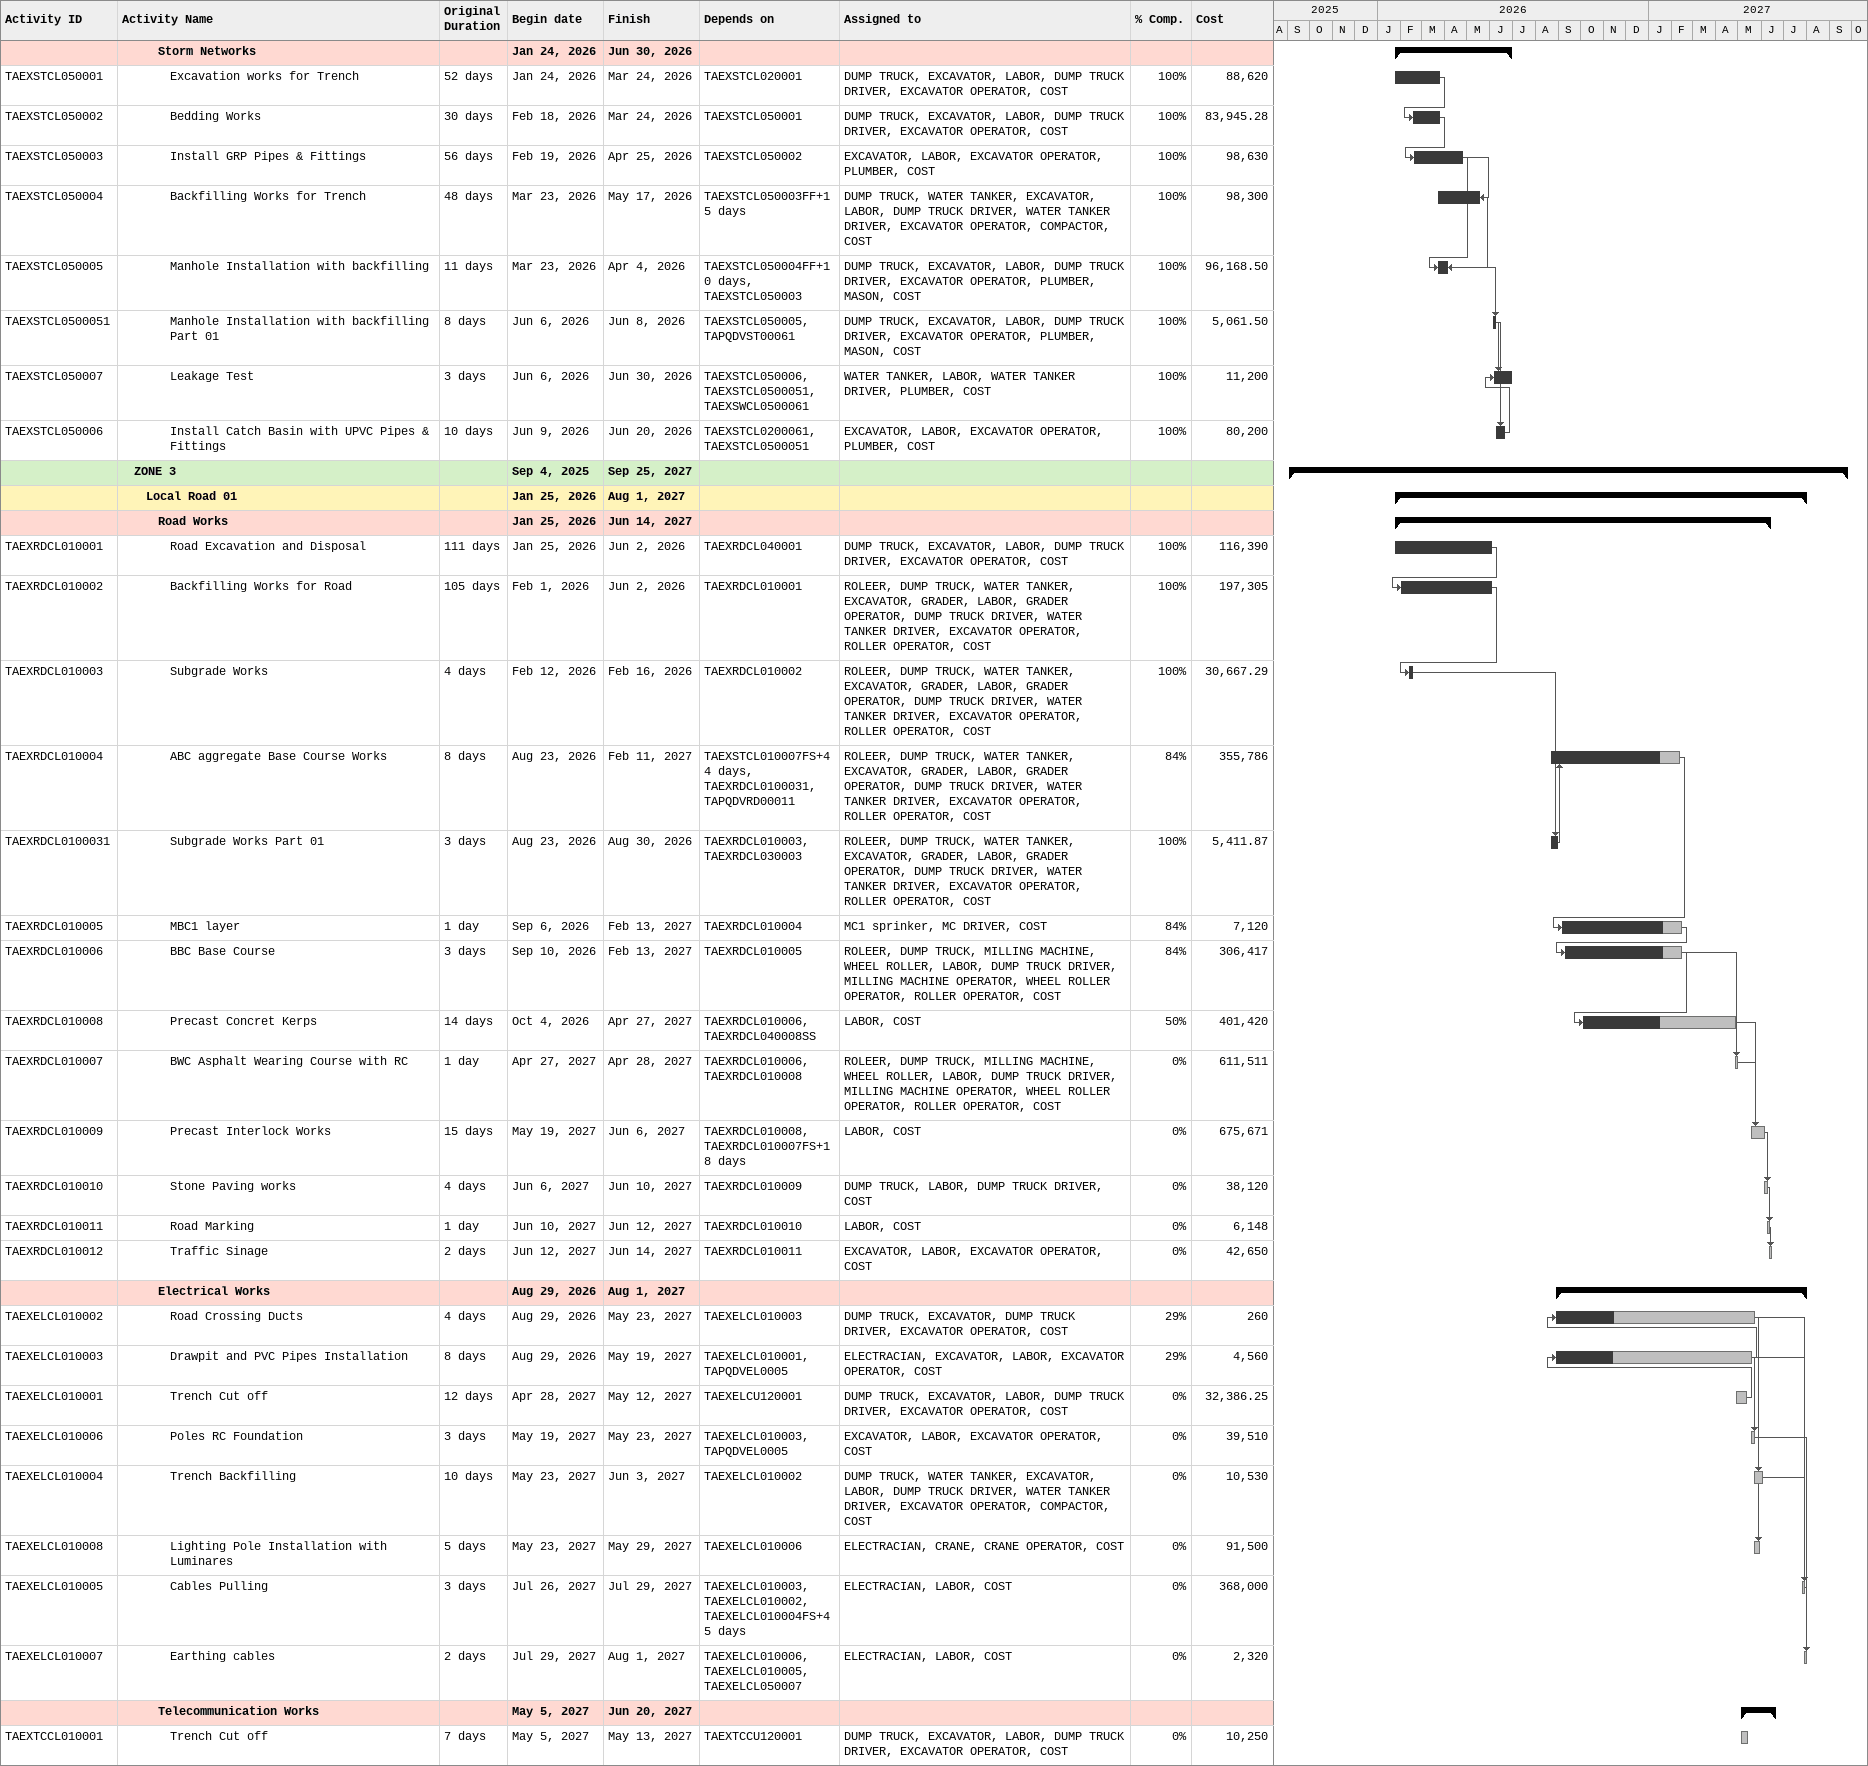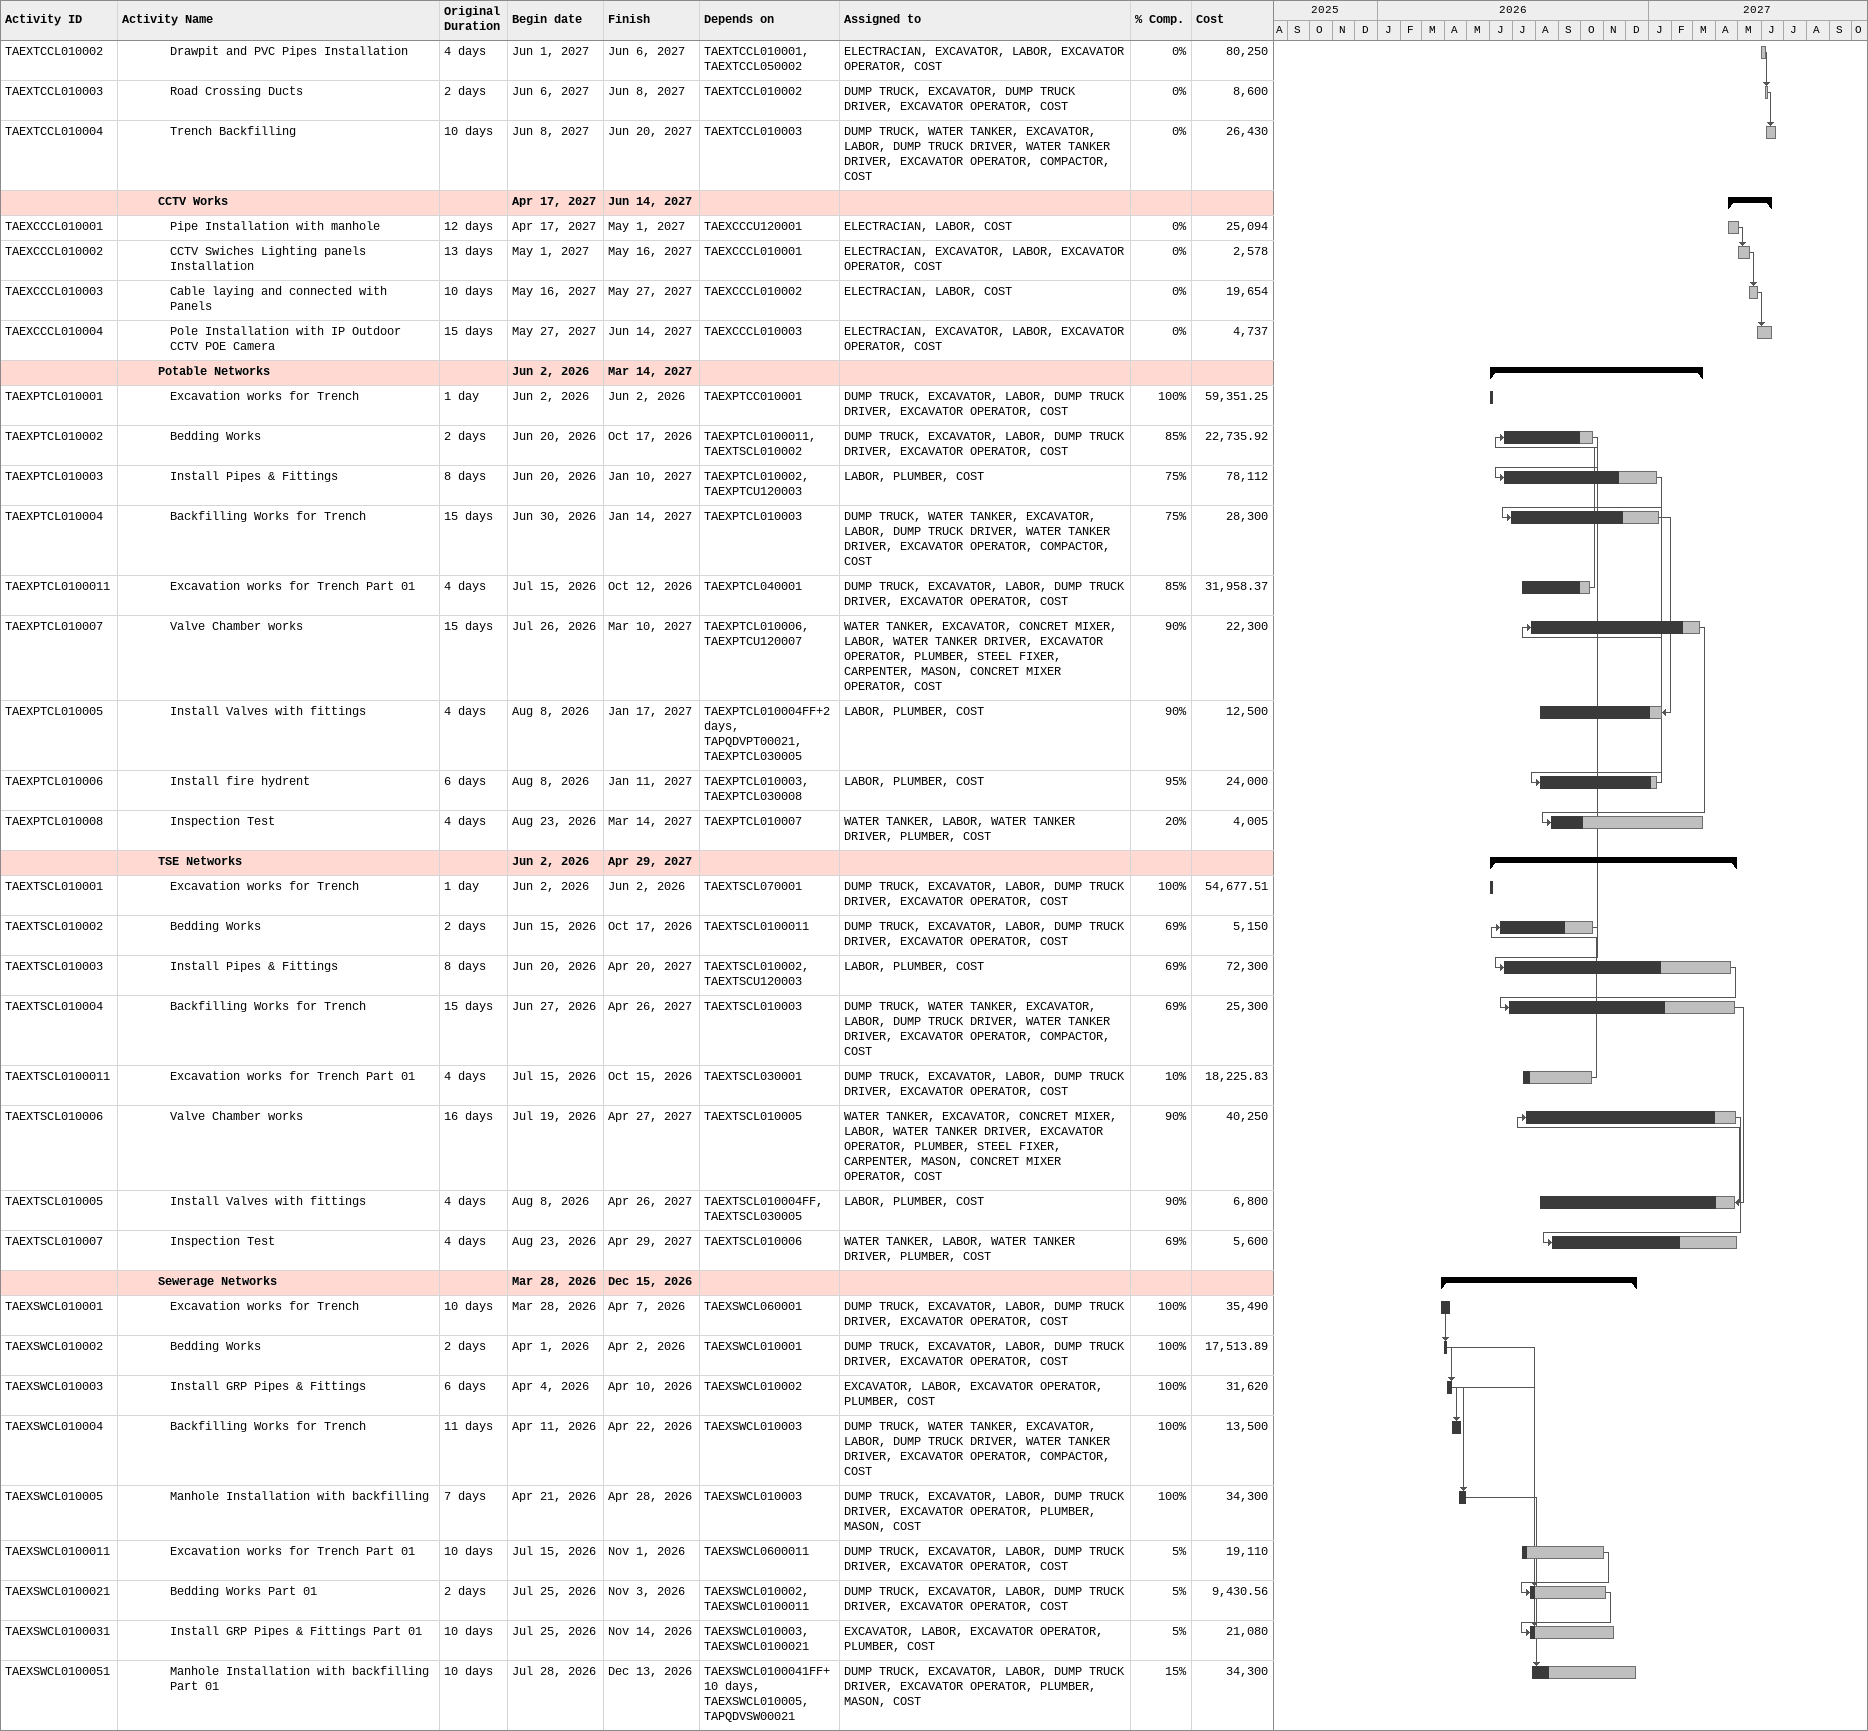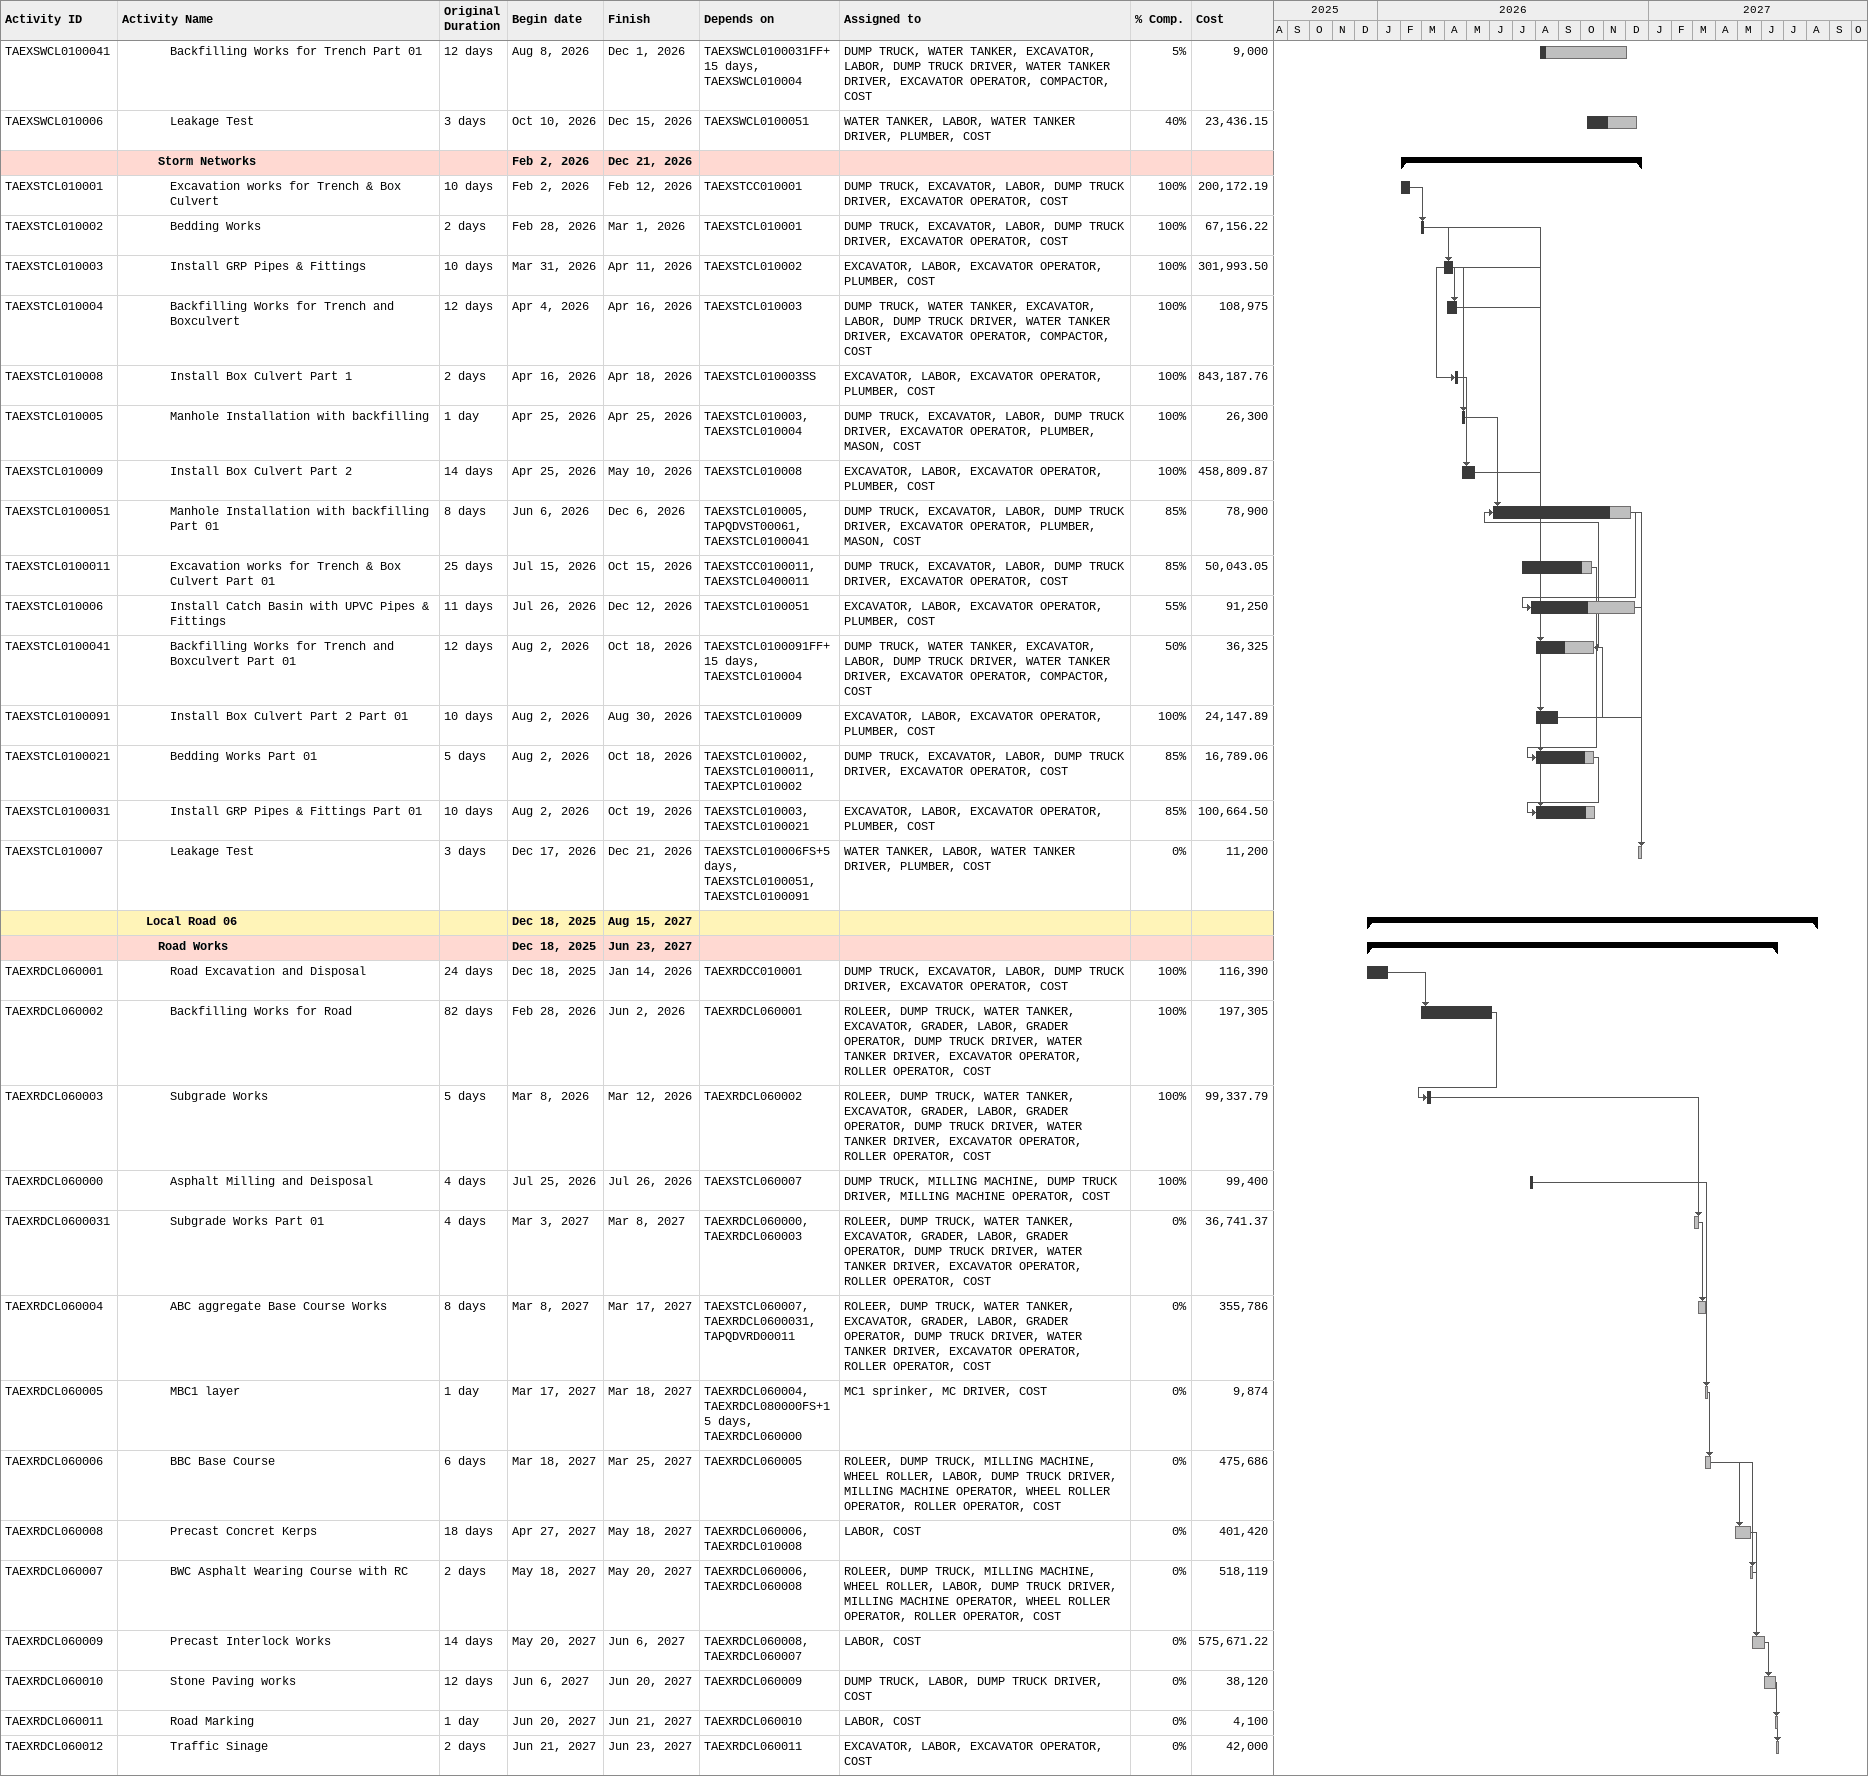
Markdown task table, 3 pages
| ID | Level | Task | Original duration | Start | Finish | Predecessors | Resources | % complete | Cost |
|---|---|---|---|---|---|---|---|---|---|
|  | 4 | **Storm Networks** |  | 2026-01-24 | 2026-06-30 |  |  |  |  |
| TAEXSTCL050001 | 5 | Excavation works for Trench | 52d | 2026-01-24 | 2026-03-24 | TAEXSTCL020001 | DUMP TRUCK, EXCAVATOR, LABOR, DUMP TRUCK DRIVER, EXCAVATOR OPERATOR, COST | 100 | 88620 |
| TAEXSTCL050002 | 5 | Bedding Works | 30d | 2026-02-18 | 2026-03-24 | TAEXSTCL050001 | DUMP TRUCK, EXCAVATOR, LABOR, DUMP TRUCK DRIVER, EXCAVATOR OPERATOR, COST | 100 | 83945.28 |
| TAEXSTCL050003 | 5 | Install GRP Pipes & Fittings | 56d | 2026-02-19 | 2026-04-25 | TAEXSTCL050002 | EXCAVATOR, LABOR, EXCAVATOR OPERATOR, PLUMBER, COST | 100 | 98630 |
| TAEXSTCL050004 | 5 | Backfilling Works for Trench | 48d | 2026-03-23 | 2026-05-17 | TAEXSTCL050003FF+15d | DUMP TRUCK, WATER TANKER, EXCAVATOR, LABOR, DUMP TRUCK DRIVER, WATER TANKER DRIVER, EXCAVATOR OPERATOR, COMPACTOR, COST | 100 | 98300 |
| TAEXSTCL050005 | 5 | Manhole Installation with backfilling | 11d | 2026-03-23 | 2026-04-04 | TAEXSTCL050004FF+10d, TAEXSTCL050003 | DUMP TRUCK, EXCAVATOR, LABOR, DUMP TRUCK DRIVER, EXCAVATOR OPERATOR, PLUMBER, MASON, COST | 100 | 96168.50 |
| TAEXSTCL0500051 | 5 | Manhole Installation with backfilling Part 01 | 8d | 2026-06-06 | 2026-06-08 | TAEXSTCL050005, TAPQDVST00061 | DUMP TRUCK, EXCAVATOR, LABOR, DUMP TRUCK DRIVER, EXCAVATOR OPERATOR, PLUMBER, MASON, COST | 100 | 5061.50 |
| TAEXSTCL050007 | 5 | Leakage Test | 3d | 2026-06-06 | 2026-06-30 | TAEXSTCL050006, TAEXSTCL0500051, TAEXSWCL0500061 | WATER TANKER, LABOR, WATER TANKER DRIVER, PLUMBER, COST | 100 | 11200 |
| TAEXSTCL050006 | 5 | Install Catch Basin with UPVC Pipes & Fittings | 10d | 2026-06-09 | 2026-06-20 | TAEXSTCL0200061, TAEXSTCL0500051 | EXCAVATOR, LABOR, EXCAVATOR OPERATOR, PLUMBER, COST | 100 | 80200 |
|  | 2 | **ZONE 3** |  | 2025-09-04 | 2027-09-25 |  |  |  |  |
|  | 3 | **Local Road 01** |  | 2026-01-25 | 2027-08-01 |  |  |  |  |
|  | 4 | **Road Works** |  | 2026-01-25 | 2027-06-14 |  |  |  |  |
| TAEXRDCL010001 | 5 | Road Excavation and Disposal | 111d | 2026-01-25 | 2026-06-02 | TAEXRDCL040001 | DUMP TRUCK, EXCAVATOR, LABOR, DUMP TRUCK DRIVER, EXCAVATOR OPERATOR, COST | 100 | 116390 |
| TAEXRDCL010002 | 5 | Backfilling Works for Road | 105d | 2026-02-01 | 2026-06-02 | TAEXRDCL010001 | ROLEER, DUMP TRUCK, WATER TANKER, EXCAVATOR, GRADER, LABOR, GRADER OPERATOR, DUMP TRUCK DRIVER, WATER TANKER DRIVER, EXCAVATOR OPERATOR, ROLLER OPERATOR, COST | 100 | 197305 |
| TAEXRDCL010003 | 5 | Subgrade Works | 4d | 2026-02-12 | 2026-02-16 | TAEXRDCL010002 | ROLEER, DUMP TRUCK, WATER TANKER, EXCAVATOR, GRADER, LABOR, GRADER OPERATOR, DUMP TRUCK DRIVER, WATER TANKER DRIVER, EXCAVATOR OPERATOR, ROLLER OPERATOR, COST | 100 | 30667.29 |
| TAEXRDCL010004 | 5 | ABC aggregate Base Course Works | 8d | 2026-08-23 | 2027-02-11 | TAEXSTCL010007FS+44d, TAEXRDCL0100031, TAPQDVRD00011 | ROLEER, DUMP TRUCK, WATER TANKER, EXCAVATOR, GRADER, LABOR, GRADER OPERATOR, DUMP TRUCK DRIVER, WATER TANKER DRIVER, EXCAVATOR OPERATOR, ROLLER OPERATOR, COST | 84 | 355786 |
| TAEXRDCL0100031 | 5 | Subgrade Works Part 01 | 3d | 2026-08-23 | 2026-08-30 | TAEXRDCL010003, TAEXRDCL030003 | ROLEER, DUMP TRUCK, WATER TANKER, EXCAVATOR, GRADER, LABOR, GRADER OPERATOR, DUMP TRUCK DRIVER, WATER TANKER DRIVER, EXCAVATOR OPERATOR, ROLLER OPERATOR, COST | 100 | 5411.87 |
| TAEXRDCL010005 | 5 | MBC1 layer | 1d | 2026-09-06 | 2027-02-13 | TAEXRDCL010004 | MC1 sprinker, MC DRIVER, COST | 84 | 7120 |
| TAEXRDCL010006 | 5 | BBC Base Course | 3d | 2026-09-10 | 2027-02-13 | TAEXRDCL010005 | ROLEER, DUMP TRUCK, MILLING MACHINE, WHEEL ROLLER, LABOR, DUMP TRUCK DRIVER, MILLING MACHINE OPERATOR, WHEEL ROLLER OPERATOR, ROLLER OPERATOR, COST | 84 | 306417 |
| TAEXRDCL010008 | 5 | Precast Concret Kerps | 14d | 2026-10-04 | 2027-04-27 | TAEXRDCL010006, TAEXRDCL040008SS | LABOR, COST | 50 | 401420 |
| TAEXRDCL010007 | 5 | BWC Asphalt Wearing Course with RC | 1d | 2027-04-27 | 2027-04-28 | TAEXRDCL010006, TAEXRDCL010008 | ROLEER, DUMP TRUCK, MILLING MACHINE, WHEEL ROLLER, LABOR, DUMP TRUCK DRIVER, MILLING MACHINE OPERATOR, WHEEL ROLLER OPERATOR, ROLLER OPERATOR, COST | 0 | 611511 |
| TAEXRDCL010009 | 5 | Precast Interlock Works | 15d | 2027-05-19 | 2027-06-06 | TAEXRDCL010008, TAEXRDCL010007FS+18d | LABOR, COST | 0 | 675671 |
| TAEXRDCL010010 | 5 | Stone Paving works | 4d | 2027-06-06 | 2027-06-10 | TAEXRDCL010009 | DUMP TRUCK, LABOR, DUMP TRUCK DRIVER, COST | 0 | 38120 |
| TAEXRDCL010011 | 5 | Road Marking | 1d | 2027-06-10 | 2027-06-12 | TAEXRDCL010010 | LABOR, COST | 0 | 6148 |
| TAEXRDCL010012 | 5 | Traffic Sinage | 2d | 2027-06-12 | 2027-06-14 | TAEXRDCL010011 | EXCAVATOR, LABOR, EXCAVATOR OPERATOR, COST | 0 | 42650 |
|  | 4 | **Electrical Works** |  | 2026-08-29 | 2027-08-01 |  |  |  |  |
| TAEXELCL010002 | 5 | Road Crossing Ducts | 4d | 2026-08-29 | 2027-05-23 | TAEXELCL010003 | DUMP TRUCK, EXCAVATOR, DUMP TRUCK DRIVER, EXCAVATOR OPERATOR, COST | 29 | 260 |
| TAEXELCL010003 | 5 | Drawpit and PVC Pipes Installation | 8d | 2026-08-29 | 2027-05-19 | TAEXELCL010001, TAPQDVEL0005 | ELECTRACIAN, EXCAVATOR, LABOR, EXCAVATOR OPERATOR, COST | 29 | 4560 |
| TAEXELCL010001 | 5 | Trench Cut off | 12d | 2027-04-28 | 2027-05-12 | TAEXELCU120001 | DUMP TRUCK, EXCAVATOR, LABOR, DUMP TRUCK DRIVER, EXCAVATOR OPERATOR, COST | 0 | 32386.25 |
| TAEXELCL010006 | 5 | Poles RC Foundation | 3d | 2027-05-19 | 2027-05-23 | TAEXELCL010003, TAPQDVEL0005 | EXCAVATOR, LABOR, EXCAVATOR OPERATOR, COST | 0 | 39510 |
| TAEXELCL010004 | 5 | Trench Backfilling | 10d | 2027-05-23 | 2027-06-03 | TAEXELCL010002 | DUMP TRUCK, WATER TANKER, EXCAVATOR, LABOR, DUMP TRUCK DRIVER, WATER TANKER DRIVER, EXCAVATOR OPERATOR, COMPACTOR, COST | 0 | 10530 |
| TAEXELCL010008 | 5 | Lighting Pole Installation with Luminares | 5d | 2027-05-23 | 2027-05-29 | TAEXELCL010006 | ELECTRACIAN, CRANE, CRANE OPERATOR, COST | 0 | 91500 |
| TAEXELCL010005 | 5 | Cables Pulling | 3d | 2027-07-26 | 2027-07-29 | TAEXELCL010003, TAEXELCL010002, TAEXELCL010004FS+45d | ELECTRACIAN, LABOR, COST | 0 | 368000 |
| TAEXELCL010007 | 5 | Earthing cables | 2d | 2027-07-29 | 2027-08-01 | TAEXELCL010006, TAEXELCL010005, TAEXELCL050007 | ELECTRACIAN, LABOR, COST | 0 | 2320 |
|  | 4 | **Telecommunication Works** |  | 2027-05-05 | 2027-06-20 |  |  |  |  |
| TAEXTCCL010001 | 5 | Trench Cut off | 7d | 2027-05-05 | 2027-05-13 | TAEXTCCU120001 | DUMP TRUCK, EXCAVATOR, LABOR, DUMP TRUCK DRIVER, EXCAVATOR OPERATOR, COST | 0 | 10250 |
| TAEXTCCL010002 | 5 | Drawpit and PVC Pipes Installation | 4d | 2027-06-01 | 2027-06-06 | TAEXTCCL010001, TAEXTCCL050002 | ELECTRACIAN, EXCAVATOR, LABOR, EXCAVATOR OPERATOR, COST | 0 | 80250 |
| TAEXTCCL010003 | 5 | Road Crossing Ducts | 2d | 2027-06-06 | 2027-06-08 | TAEXTCCL010002 | DUMP TRUCK, EXCAVATOR, DUMP TRUCK DRIVER, EXCAVATOR OPERATOR, COST | 0 | 8600 |
| TAEXTCCL010004 | 5 | Trench Backfilling | 10d | 2027-06-08 | 2027-06-20 | TAEXTCCL010003 | DUMP TRUCK, WATER TANKER, EXCAVATOR, LABOR, DUMP TRUCK DRIVER, WATER TANKER DRIVER, EXCAVATOR OPERATOR, COMPACTOR, COST | 0 | 26430 |
|  | 4 | **CCTV Works** |  | 2027-04-17 | 2027-06-14 |  |  |  |  |
| TAEXCCCL010001 | 5 | Pipe Installation with manhole | 12d | 2027-04-17 | 2027-05-01 | TAEXCCCU120001 | ELECTRACIAN, LABOR, COST | 0 | 25094 |
| TAEXCCCL010002 | 5 | CCTV Swiches Lighting panels Installation | 13d | 2027-05-01 | 2027-05-16 | TAEXCCCL010001 | ELECTRACIAN, EXCAVATOR, LABOR, EXCAVATOR OPERATOR, COST | 0 | 2578 |
| TAEXCCCL010003 | 5 | Cable laying and connected with Panels | 10d | 2027-05-16 | 2027-05-27 | TAEXCCCL010002 | ELECTRACIAN, LABOR, COST | 0 | 19654 |
| TAEXCCCL010004 | 5 | Pole Installation with IP Outdoor CCTV POE Camera | 15d | 2027-05-27 | 2027-06-14 | TAEXCCCL010003 | ELECTRACIAN, EXCAVATOR, LABOR, EXCAVATOR OPERATOR, COST | 0 | 4737 |
|  | 4 | **Potable Networks** |  | 2026-06-02 | 2027-03-14 |  |  |  |  |
| TAEXPTCL010001 | 5 | Excavation works for Trench | 1d | 2026-06-02 | 2026-06-02 | TAEXPTCC010001 | DUMP TRUCK, EXCAVATOR, LABOR, DUMP TRUCK DRIVER, EXCAVATOR OPERATOR, COST | 100 | 59351.25 |
| TAEXPTCL010002 | 5 | Bedding Works | 2d | 2026-06-20 | 2026-10-17 | TAEXPTCL0100011, TAEXTSCL010002 | DUMP TRUCK, EXCAVATOR, LABOR, DUMP TRUCK DRIVER, EXCAVATOR OPERATOR, COST | 85 | 22735.92 |
| TAEXPTCL010003 | 5 | Install Pipes & Fittings | 8d | 2026-06-20 | 2027-01-10 | TAEXPTCL010002, TAEXPTCU120003 | LABOR, PLUMBER, COST | 75 | 78112 |
| TAEXPTCL010004 | 5 | Backfilling Works for Trench | 15d | 2026-06-30 | 2027-01-14 | TAEXPTCL010003 | DUMP TRUCK, WATER TANKER, EXCAVATOR, LABOR, DUMP TRUCK DRIVER, WATER TANKER DRIVER, EXCAVATOR OPERATOR, COMPACTOR, COST | 75 | 28300 |
| TAEXPTCL0100011 | 5 | Excavation works for Trench Part 01 | 4d | 2026-07-15 | 2026-10-12 | TAEXPTCL040001 | DUMP TRUCK, EXCAVATOR, LABOR, DUMP TRUCK DRIVER, EXCAVATOR OPERATOR, COST | 85 | 31958.37 |
| TAEXPTCL010007 | 5 | Valve Chamber works | 15d | 2026-07-26 | 2027-03-10 | TAEXPTCL010006, TAEXPTCU120007 | WATER TANKER, EXCAVATOR, CONCRET MIXER, LABOR, WATER TANKER DRIVER, EXCAVATOR OPERATOR, PLUMBER, STEEL FIXER, CARPENTER, MASON, CONCRET MIXER OPERATOR, COST | 90 | 22300 |
| TAEXPTCL010005 | 5 | Install Valves with fittings | 4d | 2026-08-08 | 2027-01-17 | TAEXPTCL010004FF+2d, TAPQDVPT00021, TAEXPTCL030005 | LABOR, PLUMBER, COST | 90 | 12500 |
| TAEXPTCL010006 | 5 | Install fire hydrent | 6d | 2026-08-08 | 2027-01-11 | TAEXPTCL010003, TAEXPTCL030008 | LABOR, PLUMBER, COST | 95 | 24000 |
| TAEXPTCL010008 | 5 | Inspection Test | 4d | 2026-08-23 | 2027-03-14 | TAEXPTCL010007 | WATER TANKER, LABOR, WATER TANKER DRIVER, PLUMBER, COST | 20 | 4005 |
|  | 4 | **TSE Networks** |  | 2026-06-02 | 2027-04-29 |  |  |  |  |
| TAEXTSCL010001 | 5 | Excavation works for Trench | 1d | 2026-06-02 | 2026-06-02 | TAEXTSCL070001 | DUMP TRUCK, EXCAVATOR, LABOR, DUMP TRUCK DRIVER, EXCAVATOR OPERATOR, COST | 100 | 54677.51 |
| TAEXTSCL010002 | 5 | Bedding Works | 2d | 2026-06-15 | 2026-10-17 | TAEXTSCL0100011 | DUMP TRUCK, EXCAVATOR, LABOR, DUMP TRUCK DRIVER, EXCAVATOR OPERATOR, COST | 69 | 5150 |
| TAEXTSCL010003 | 5 | Install Pipes & Fittings | 8d | 2026-06-20 | 2027-04-20 | TAEXTSCL010002, TAEXTSCU120003 | LABOR, PLUMBER, COST | 69 | 72300 |
| TAEXTSCL010004 | 5 | Backfilling Works for Trench | 15d | 2026-06-27 | 2027-04-26 | TAEXTSCL010003 | DUMP TRUCK, WATER TANKER, EXCAVATOR, LABOR, DUMP TRUCK DRIVER, WATER TANKER DRIVER, EXCAVATOR OPERATOR, COMPACTOR, COST | 69 | 25300 |
| TAEXTSCL0100011 | 5 | Excavation works for Trench Part 01 | 4d | 2026-07-15 | 2026-10-15 | TAEXTSCL030001 | DUMP TRUCK, EXCAVATOR, LABOR, DUMP TRUCK DRIVER, EXCAVATOR OPERATOR, COST | 10 | 18225.83 |
| TAEXTSCL010006 | 5 | Valve Chamber works | 16d | 2026-07-19 | 2027-04-27 | TAEXTSCL010005 | WATER TANKER, EXCAVATOR, CONCRET MIXER, LABOR, WATER TANKER DRIVER, EXCAVATOR OPERATOR, PLUMBER, STEEL FIXER, CARPENTER, MASON, CONCRET MIXER OPERATOR, COST | 90 | 40250 |
| TAEXTSCL010005 | 5 | Install Valves with fittings | 4d | 2026-08-08 | 2027-04-26 | TAEXTSCL010004FF, TAEXTSCL030005 | LABOR, PLUMBER, COST | 90 | 6800 |
| TAEXTSCL010007 | 5 | Inspection Test | 4d | 2026-08-23 | 2027-04-29 | TAEXTSCL010006 | WATER TANKER, LABOR, WATER TANKER DRIVER, PLUMBER, COST | 69 | 5600 |
|  | 4 | **Sewerage Networks** |  | 2026-03-28 | 2026-12-15 |  |  |  |  |
| TAEXSWCL010001 | 5 | Excavation works for Trench | 10d | 2026-03-28 | 2026-04-07 | TAEXSWCL060001 | DUMP TRUCK, EXCAVATOR, LABOR, DUMP TRUCK DRIVER, EXCAVATOR OPERATOR, COST | 100 | 35490 |
| TAEXSWCL010002 | 5 | Bedding Works | 2d | 2026-04-01 | 2026-04-02 | TAEXSWCL010001 | DUMP TRUCK, EXCAVATOR, LABOR, DUMP TRUCK DRIVER, EXCAVATOR OPERATOR, COST | 100 | 17513.89 |
| TAEXSWCL010003 | 5 | Install GRP Pipes & Fittings | 6d | 2026-04-04 | 2026-04-10 | TAEXSWCL010002 | EXCAVATOR, LABOR, EXCAVATOR OPERATOR, PLUMBER, COST | 100 | 31620 |
| TAEXSWCL010004 | 5 | Backfilling Works for Trench | 11d | 2026-04-11 | 2026-04-22 | TAEXSWCL010003 | DUMP TRUCK, WATER TANKER, EXCAVATOR, LABOR, DUMP TRUCK DRIVER, WATER TANKER DRIVER, EXCAVATOR OPERATOR, COMPACTOR, COST | 100 | 13500 |
| TAEXSWCL010005 | 5 | Manhole Installation with backfilling | 7d | 2026-04-21 | 2026-04-28 | TAEXSWCL010003 | DUMP TRUCK, EXCAVATOR, LABOR, DUMP TRUCK DRIVER, EXCAVATOR OPERATOR, PLUMBER, MASON, COST | 100 | 34300 |
| TAEXSWCL0100011 | 5 | Excavation works for Trench Part 01 | 10d | 2026-07-15 | 2026-11-01 | TAEXSWCL0600011 | DUMP TRUCK, EXCAVATOR, LABOR, DUMP TRUCK DRIVER, EXCAVATOR OPERATOR, COST | 5 | 19110 |
| TAEXSWCL0100021 | 5 | Bedding Works Part 01 | 2d | 2026-07-25 | 2026-11-03 | TAEXSWCL010002, TAEXSWCL0100011 | DUMP TRUCK, EXCAVATOR, LABOR, DUMP TRUCK DRIVER, EXCAVATOR OPERATOR, COST | 5 | 9430.56 |
| TAEXSWCL0100031 | 5 | Install GRP Pipes & Fittings Part 01 | 10d | 2026-07-25 | 2026-11-14 | TAEXSWCL010003, TAEXSWCL0100021 | EXCAVATOR, LABOR, EXCAVATOR OPERATOR, PLUMBER, COST | 5 | 21080 |
| TAEXSWCL0100051 | 5 | Manhole Installation with backfilling Part 01 | 10d | 2026-07-28 | 2026-12-13 | TAEXSWCL0100041FF+10d, TAEXSWCL010005, TAPQDVSW00021 | DUMP TRUCK, EXCAVATOR, LABOR, DUMP TRUCK DRIVER, EXCAVATOR OPERATOR, PLUMBER, MASON, COST | 15 | 34300 |
| TAEXSWCL0100041 | 5 | Backfilling Works for Trench Part 01 | 12d | 2026-08-08 | 2026-12-01 | TAEXSWCL0100031FF+15d, TAEXSWCL010004 | DUMP TRUCK, WATER TANKER, EXCAVATOR, LABOR, DUMP TRUCK DRIVER, WATER TANKER DRIVER, EXCAVATOR OPERATOR, COMPACTOR, COST | 5 | 9000 |
| TAEXSWCL010006 | 5 | Leakage Test | 3d | 2026-10-10 | 2026-12-15 | TAEXSWCL0100051 | WATER TANKER, LABOR, WATER TANKER DRIVER, PLUMBER, COST | 40 | 23436.15 |
|  | 4 | **Storm Networks** |  | 2026-02-02 | 2026-12-21 |  |  |  |  |
| TAEXSTCL010001 | 5 | Excavation works for Trench & Box Culvert | 10d | 2026-02-02 | 2026-02-12 | TAEXSTCC010001 | DUMP TRUCK, EXCAVATOR, LABOR, DUMP TRUCK DRIVER, EXCAVATOR OPERATOR, COST | 100 | 200172.19 |
| TAEXSTCL010002 | 5 | Bedding Works | 2d | 2026-02-28 | 2026-03-01 | TAEXSTCL010001 | DUMP TRUCK, EXCAVATOR, LABOR, DUMP TRUCK DRIVER, EXCAVATOR OPERATOR, COST | 100 | 67156.22 |
| TAEXSTCL010003 | 5 | Install GRP Pipes & Fittings | 10d | 2026-03-31 | 2026-04-11 | TAEXSTCL010002 | EXCAVATOR, LABOR, EXCAVATOR OPERATOR, PLUMBER, COST | 100 | 301993.50 |
| TAEXSTCL010004 | 5 | Backfilling Works for Trench and Boxculvert | 12d | 2026-04-04 | 2026-04-16 | TAEXSTCL010003 | DUMP TRUCK, WATER TANKER, EXCAVATOR, LABOR, DUMP TRUCK DRIVER, WATER TANKER DRIVER, EXCAVATOR OPERATOR, COMPACTOR, COST | 100 | 108975 |
| TAEXSTCL010008 | 5 | Install Box Culvert Part 1 | 2d | 2026-04-16 | 2026-04-18 | TAEXSTCL010003SS | EXCAVATOR, LABOR, EXCAVATOR OPERATOR, PLUMBER, COST | 100 | 843187.76 |
| TAEXSTCL010005 | 5 | Manhole Installation with backfilling | 1d | 2026-04-25 | 2026-04-25 | TAEXSTCL010003, TAEXSTCL010004 | DUMP TRUCK, EXCAVATOR, LABOR, DUMP TRUCK DRIVER, EXCAVATOR OPERATOR, PLUMBER, MASON, COST | 100 | 26300 |
| TAEXSTCL010009 | 5 | Install Box Culvert Part 2 | 14d | 2026-04-25 | 2026-05-10 | TAEXSTCL010008 | EXCAVATOR, LABOR, EXCAVATOR OPERATOR, PLUMBER, COST | 100 | 458809.87 |
| TAEXSTCL0100051 | 5 | Manhole Installation with backfilling Part 01 | 8d | 2026-06-06 | 2026-12-06 | TAEXSTCL010005, TAPQDVST00061, TAEXSTCL0100041 | DUMP TRUCK, EXCAVATOR, LABOR, DUMP TRUCK DRIVER, EXCAVATOR OPERATOR, PLUMBER, MASON, COST | 85 | 78900 |
| TAEXSTCL0100011 | 5 | Excavation works for Trench & Box Culvert Part 01 | 25d | 2026-07-15 | 2026-10-15 | TAEXSTCC0100011, TAEXSTCL0400011 | DUMP TRUCK, EXCAVATOR, LABOR, DUMP TRUCK DRIVER, EXCAVATOR OPERATOR, COST | 85 | 50043.05 |
| TAEXSTCL010006 | 5 | Install Catch Basin with UPVC Pipes & Fittings | 11d | 2026-07-26 | 2026-12-12 | TAEXSTCL0100051 | EXCAVATOR, LABOR, EXCAVATOR OPERATOR, PLUMBER, COST | 55 | 91250 |
| TAEXSTCL0100041 | 5 | Backfilling Works for Trench and Boxculvert Part 01 | 12d | 2026-08-02 | 2026-10-18 | TAEXSTCL0100091FF+15d, TAEXSTCL010004 | DUMP TRUCK, WATER TANKER, EXCAVATOR, LABOR, DUMP TRUCK DRIVER, WATER TANKER DRIVER, EXCAVATOR OPERATOR, COMPACTOR, COST | 50 | 36325 |
| TAEXSTCL0100091 | 5 | Install Box Culvert Part 2 Part 01 | 10d | 2026-08-02 | 2026-08-30 | TAEXSTCL010009 | EXCAVATOR, LABOR, EXCAVATOR OPERATOR, PLUMBER, COST | 100 | 24147.89 |
| TAEXSTCL0100021 | 5 | Bedding Works Part 01 | 5d | 2026-08-02 | 2026-10-18 | TAEXSTCL010002, TAEXSTCL0100011, TAEXPTCL010002 | DUMP TRUCK, EXCAVATOR, LABOR, DUMP TRUCK DRIVER, EXCAVATOR OPERATOR, COST | 85 | 16789.06 |
| TAEXSTCL0100031 | 5 | Install GRP Pipes & Fittings Part 01 | 10d | 2026-08-02 | 2026-10-19 | TAEXSTCL010003, TAEXSTCL0100021 | EXCAVATOR, LABOR, EXCAVATOR OPERATOR, PLUMBER, COST | 85 | 100664.50 |
| TAEXSTCL010007 | 5 | Leakage Test | 3d | 2026-12-17 | 2026-12-21 | TAEXSTCL010006FS+5d, TAEXSTCL0100051, TAEXSTCL0100091 | WATER TANKER, LABOR, WATER TANKER DRIVER, PLUMBER, COST | 0 | 11200 |
|  | 3 | **Local Road 06** |  | 2025-12-18 | 2027-08-15 |  |  |  |  |
|  | 4 | **Road Works** |  | 2025-12-18 | 2027-06-23 |  |  |  |  |
| TAEXRDCL060001 | 5 | Road Excavation and Disposal | 24d | 2025-12-18 | 2026-01-14 | TAEXRDCC010001 | DUMP TRUCK, EXCAVATOR, LABOR, DUMP TRUCK DRIVER, EXCAVATOR OPERATOR, COST | 100 | 116390 |
| TAEXRDCL060002 | 5 | Backfilling Works for Road | 82d | 2026-02-28 | 2026-06-02 | TAEXRDCL060001 | ROLEER, DUMP TRUCK, WATER TANKER, EXCAVATOR, GRADER, LABOR, GRADER OPERATOR, DUMP TRUCK DRIVER, WATER TANKER DRIVER, EXCAVATOR OPERATOR, ROLLER OPERATOR, COST | 100 | 197305 |
| TAEXRDCL060003 | 5 | Subgrade Works | 5d | 2026-03-08 | 2026-03-12 | TAEXRDCL060002 | ROLEER, DUMP TRUCK, WATER TANKER, EXCAVATOR, GRADER, LABOR, GRADER OPERATOR, DUMP TRUCK DRIVER, WATER TANKER DRIVER, EXCAVATOR OPERATOR, ROLLER OPERATOR, COST | 100 | 99337.79 |
| TAEXRDCL060000 | 5 | Asphalt Milling and Deisposal | 4d | 2026-07-25 | 2026-07-26 | TAEXSTCL060007 | DUMP TRUCK, MILLING MACHINE, DUMP TRUCK DRIVER, MILLING MACHINE OPERATOR, COST | 100 | 99400 |
| TAEXRDCL0600031 | 5 | Subgrade Works Part 01 | 4d | 2027-03-03 | 2027-03-08 | TAEXRDCL060000, TAEXRDCL060003 | ROLEER, DUMP TRUCK, WATER TANKER, EXCAVATOR, GRADER, LABOR, GRADER OPERATOR, DUMP TRUCK DRIVER, WATER TANKER DRIVER, EXCAVATOR OPERATOR, ROLLER OPERATOR, COST | 0 | 36741.37 |
| TAEXRDCL060004 | 5 | ABC aggregate Base Course Works | 8d | 2027-03-08 | 2027-03-17 | TAEXSTCL060007, TAEXRDCL0600031, TAPQDVRD00011 | ROLEER, DUMP TRUCK, WATER TANKER, EXCAVATOR, GRADER, LABOR, GRADER OPERATOR, DUMP TRUCK DRIVER, WATER TANKER DRIVER, EXCAVATOR OPERATOR, ROLLER OPERATOR, COST | 0 | 355786 |
| TAEXRDCL060005 | 5 | MBC1 layer | 1d | 2027-03-17 | 2027-03-18 | TAEXRDCL060004, TAEXRDCL080000FS+15d, TAEXRDCL060000 | MC1 sprinker, MC DRIVER, COST | 0 | 9874 |
| TAEXRDCL060006 | 5 | BBC Base Course | 6d | 2027-03-18 | 2027-03-25 | TAEXRDCL060005 | ROLEER, DUMP TRUCK, MILLING MACHINE, WHEEL ROLLER, LABOR, DUMP TRUCK DRIVER, MILLING MACHINE OPERATOR, WHEEL ROLLER OPERATOR, ROLLER OPERATOR, COST | 0 | 475686 |
| TAEXRDCL060008 | 5 | Precast Concret Kerps | 18d | 2027-04-27 | 2027-05-18 | TAEXRDCL060006, TAEXRDCL010008 | LABOR, COST | 0 | 401420 |
| TAEXRDCL060007 | 5 | BWC Asphalt Wearing Course with RC | 2d | 2027-05-18 | 2027-05-20 | TAEXRDCL060006, TAEXRDCL060008 | ROLEER, DUMP TRUCK, MILLING MACHINE, WHEEL ROLLER, LABOR, DUMP TRUCK DRIVER, MILLING MACHINE OPERATOR, WHEEL ROLLER OPERATOR, ROLLER OPERATOR, COST | 0 | 518119 |
| TAEXRDCL060009 | 5 | Precast Interlock Works | 14d | 2027-05-20 | 2027-06-06 | TAEXRDCL060008, TAEXRDCL060007 | LABOR, COST | 0 | 575671.22 |
| TAEXRDCL060010 | 5 | Stone Paving works | 12d | 2027-06-06 | 2027-06-20 | TAEXRDCL060009 | DUMP TRUCK, LABOR, DUMP TRUCK DRIVER, COST | 0 | 38120 |
| TAEXRDCL060011 | 5 | Road Marking | 1d | 2027-06-20 | 2027-06-21 | TAEXRDCL060010 | LABOR, COST | 0 | 4100 |
| TAEXRDCL060012 | 5 | Traffic Sinage | 2d | 2027-06-21 | 2027-06-23 | TAEXRDCL060011 | EXCAVATOR, LABOR, EXCAVATOR OPERATOR, COST | 0 | 42000 |
